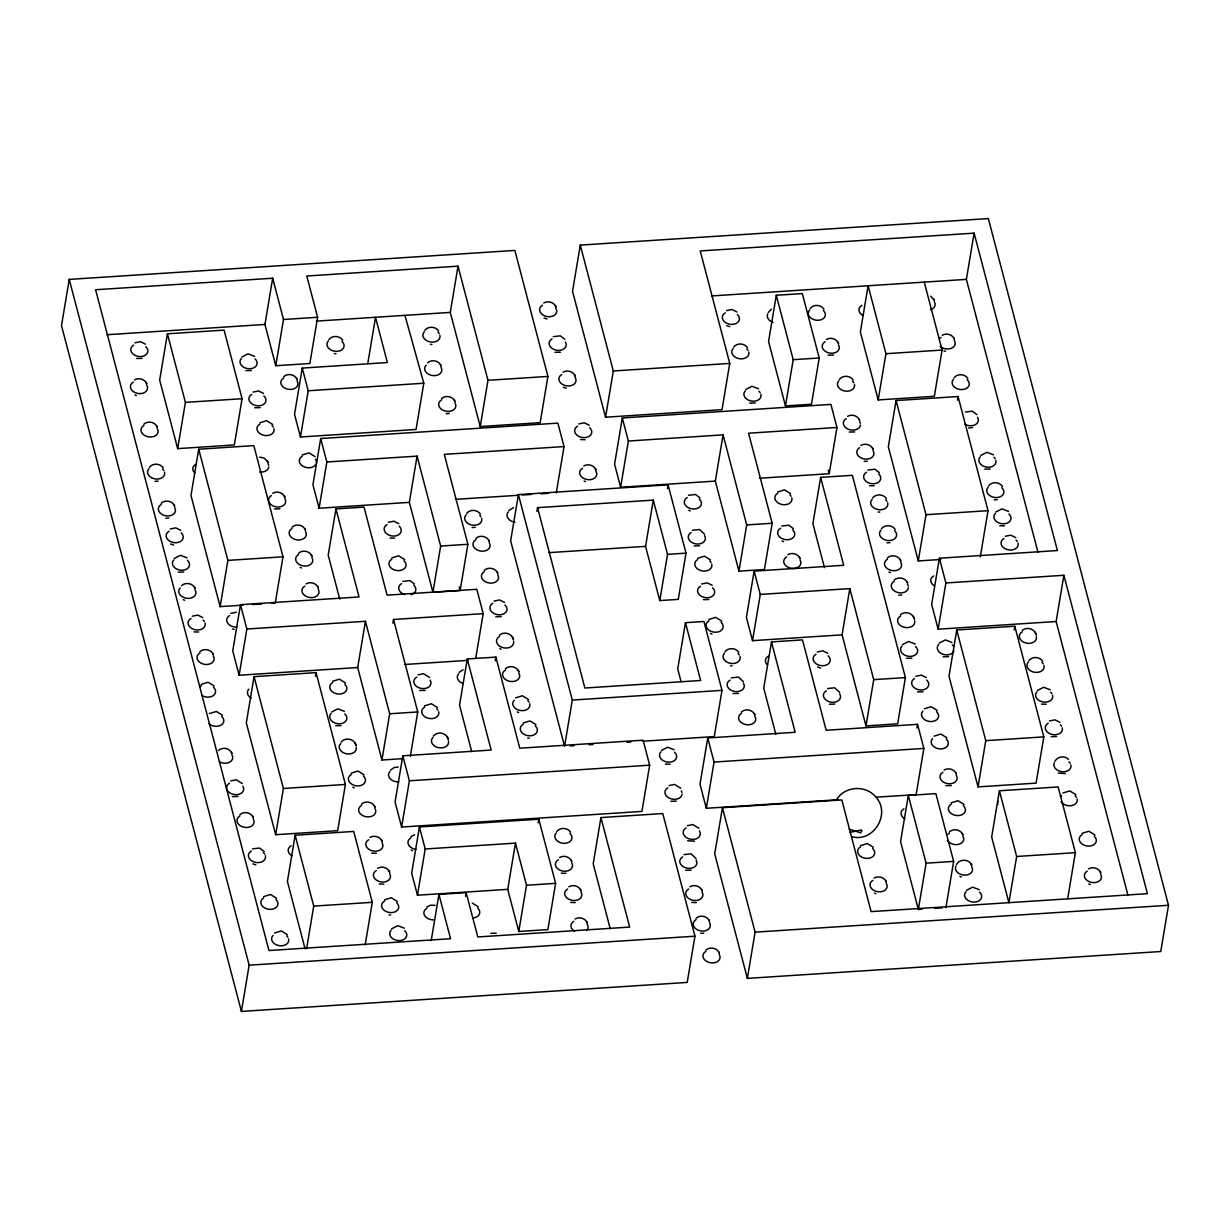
<?xml version="1.0" encoding="UTF-8"?>
<svg xmlns="http://www.w3.org/2000/svg" width="1230" height="1230" viewBox="0 0 1230 1230"><rect width="100%" height="100%" fill="white"/><g stroke="black" fill="none" stroke-linecap="round" stroke-linejoin="round"><path stroke-width="1.5" d="M600.932 817.566L629.652 927.082L477.778 936.952L466.155 892.626L438.941 894.41L450.564 938.721L268.955 950.529L95.602 289.742L272.676 278.226L264.942 324.459L275.766 365.725L309.868 363.511L317.617 317.279L306.777 276.012L458.021 266.172L450.288 312.405L480.238 426.549L540.17 422.659L547.919 376.426L514.863 250.428L69.234 279.394L61.5 325.627L241.418 1011.414L687.201 982.432L694.95 936.199L662.77 813.553L600.932 817.566L593.198 863.798L610.234 928.773M167.418 333.807L159.669 380.039L177.674 448.627L234.346 444.937L242.079 398.704L224.091 330.117L167.418 333.807L185.407 402.379L177.674 448.627M271.461 603.284L275.259 603.038L282.992 556.806L253.826 445.629L198.707 449.211L190.973 495.444L220.139 606.621L242.94 605.145M220.139 606.621L227.873 560.388L198.707 449.211M275.766 365.725L283.5 319.493L272.676 278.226M475.764 658.035L483.19 613.647L476.81 589.293L387.112 595.135L364.019 507.083L335.944 508.913L359.037 596.95L240.48 604.668L232.747 650.901L239.127 675.239L357.684 667.536L365.433 621.304L246.861 629.007L239.127 675.239M367.77 363.557L375.519 317.325L387.373 362.543L302.257 368.078L294.524 414.31L300.474 436.988L416.063 429.47L423.796 383.237L404.962 315.403M254.057 676.654L246.308 722.886L275.658 834.709L337.666 830.681L345.399 784.448L316.064 672.626L254.057 676.654L283.392 788.476L275.658 834.709M300.474 436.988L308.207 390.756L302.257 368.078M556.298 492.8L564.032 446.567L557.882 423.12L320.692 438.541L312.943 484.774L319.108 508.221L409.344 502.363L417.078 456.13L326.842 461.988L319.108 508.221M241.418 1011.414L249.152 965.181L69.234 279.394M335.944 508.913L328.21 555.145L339.757 599.164M315.449 676.316L316.064 672.626M365.187 944.84L372.306 902.313L353.702 831.434L295.139 835.247L287.405 881.48L305.04 948.714M306.624 948.653L313.727 906.11L295.139 835.247M392.877 623.18L393.508 619.474L483.19 613.647M402.533 758.649L381.946 760.002L389.679 713.769L365.433 621.304M467.277 658.973L491.17 750.069L402.81 755.804L395.076 802.037L401.626 827.037L641.922 811.416L649.655 765.183L643.106 740.183L519.767 748.209L495.875 657.112L467.277 658.973L459.543 705.205L471.736 751.684M564.032 446.567L444.291 454.362L467.892 544.275L460.143 590.508L432.929 592.276L440.663 546.043L417.078 456.13M410.328 756.327L417.754 711.939L393.508 619.474M401.626 827.037L409.375 780.804L402.81 755.804M480.238 426.549L487.972 380.316L458.021 266.172M507.729 889.352L518.768 931.479L547.888 929.588L555.622 883.355L538.786 819.195L419.415 826.96L411.681 873.192L417.462 895.209L507.729 889.352L515.462 843.119L425.196 848.977L417.462 895.209M431.207 940.643L438.941 894.41M518.399 494.583L510.65 540.816L564.57 746.318L572.304 700.085L518.399 494.583L668.075 484.851L686.002 553.146L678.268 599.379L659.787 600.578L645.566 546.351L653.299 500.118L537.556 507.652L536.926 511.342M495.244 660.818L495.875 657.112M465.54 896.332L466.155 892.626M1063.889 575.286L1147.406 893.672L871.117 911.63L841.812 799.931L722.441 807.695L714.707 853.928L747.363 978.388L1160.766 951.513L1168.5 905.28L988.351 218.586L580.283 245.108L572.534 291.341L605.56 417.216L722.01 409.651L729.744 363.419L700.239 250.951L974.114 233.147L1057.4 550.548L939.397 558.22L931.664 604.453L938.152 629.191L1056.139 621.519L1063.889 575.286L945.885 582.959L938.152 629.191M518.768 931.479L526.517 885.246L515.462 843.119M605.56 417.216L613.309 370.983L580.283 245.108M538.171 822.885L538.786 819.195M759.633 478.224L829.22 473.704L836.954 427.471L830.911 404.409L622.303 417.969L614.57 464.202L620.627 487.265L715.337 481.099L723.071 434.866L628.361 441.032L620.627 487.265M667.46 488.556L668.075 484.851M659.787 600.578L667.536 554.346L653.299 500.118M642.26 741.26L714.261 736.586L721.995 690.353L703.929 621.488L685.464 622.688L677.73 668.92L681.036 681.574M776.299 295.277L768.566 341.51L785.463 405.915L811.477 404.224L819.211 357.992L802.314 293.586L776.299 295.277L793.212 359.683L785.463 405.915M836.631 799.623C844.81 785.909 866.074 784.709 875.929 797.163L916.119 794.657L923.868 748.424L917.549 724.332L826.191 730.266L802.483 639.892L771.471 641.922L795.18 732.28L707.742 737.969L700.008 784.202L706.327 808.295L837.922 799.731M836.954 427.471L748.563 433.206L772.194 523.273L764.445 569.505L738.953 571.151L746.702 524.918L723.071 434.866M706.327 808.295L714.061 762.062L707.742 737.969M842.089 634.849L865.982 725.885L897.669 723.824L905.403 677.592L852.344 475.318L820.641 477.378L843.703 565.293L754.144 571.12L746.395 617.352L752.514 640.661L842.089 634.849L849.822 588.616L760.263 594.428L752.514 640.661M771.471 641.922L763.738 688.154L775.838 734.249M820.641 477.378L812.907 523.611L824.438 567.568M747.363 978.388L755.097 932.155L722.441 807.695M878.189 399.935L885.938 353.702L868.103 285.744L860.37 331.977L878.189 399.935L934.354 396.291L942.088 350.058L924.253 282.101M980.295 556.913L988.028 510.681L958.078 396.537L896.07 400.565L888.337 446.798L918.272 560.942L940.827 559.481M865.982 725.885L873.715 679.652L849.822 588.616M918.272 560.942L926.021 514.709L896.07 400.565M1037.966 552.239L966.38 279.379L974.114 233.147M957.463 400.227L958.078 396.537M916.919 728.022L917.549 724.332M945.916 907.617L953.65 861.384L935.876 793.627L908.309 795.41L900.575 841.643L918.349 909.416L922.023 909.17M956.74 629.991L949.007 676.223L978.035 786.893L1036.091 783.126L1043.824 736.893L1014.781 626.224L956.74 629.991L985.768 740.66L978.035 786.893M918.349 909.416L926.098 863.183L908.309 795.41M1014.166 629.914L1014.781 626.224M999.406 790.767L991.672 837L1008.908 902.712L1016.657 856.48L999.406 790.767L1058.154 786.954L1075.389 852.667L1067.655 898.899M768.227 312.543L771.425 309.207M956.371 864.705C959.4 858.54 969.471 858.863 971.761 865.397M1054.833 761.37C1057.416 756.465 1064.703 755.312 1068.532 759.402M241.926 356.977L248.091 353.81L254.656 356.346M149.476 467.292C152.874 462.849 160.269 463.28 163.283 467.938M328.902 339.588C332.3 335.129 339.68 335.559 342.709 340.218M174.322 558.466L180.487 555.299L187.068 557.836M424.827 330.347C428.24 325.904 435.62 326.334 438.633 330.993M466.616 513.51C470.014 509.051 477.394 509.481 480.423 514.14M508.897 510.481L513.556 507.56M331.67 712.016L337.835 708.849L344.4 711.386M341.125 742.197C345.215 736.724 354.763 738.907 356.162 745.595L354.932 742.828M733.71 347.075C737.108 342.632 744.488 343.062 747.517 347.721M459.205 672.333L463.064 669.689M810.186 308.53C813.583 304.071 820.964 304.502 823.992 309.161M745.826 389.449L751.991 386.282L758.556 388.818M390.494 770.103L394.353 767.459L398.243 766.997M433.36 736.155C437.45 730.682 446.997 732.865 448.397 739.553L447.166 736.785M839.383 379.409C842.781 374.966 850.161 375.396 853.189 380.055M391.601 928.835L397.767 925.667L404.332 928.204M954.05 377.81C957.463 373.367 964.843 373.797 967.872 378.456M556.775 831.557C560.188 827.114 567.568 827.544 570.582 832.203M725.024 651.746C728.421 647.303 735.801 647.733 738.83 652.392M872.623 497.996C876.021 493.538 883.417 493.983 886.43 498.642M661.448 750.408L667.613 747.24L674.178 749.777M881.418 528.792C884.816 524.349 892.196 524.779 895.225 529.438M980.802 455.454L986.967 452.286L993.548 454.823M988.659 485.804C992.057 481.361 999.437 481.791 1002.465 486.45M995.808 512.034L1001.973 508.866L1008.539 511.403M902.466 644.658L908.632 641.491L915.197 644.028M939.213 643.09L945.363 639.923L951.943 642.46M1028.88 660.618C1032.277 656.174 1039.673 656.605 1042.686 661.263M1037.52 690.414L1043.686 687.247L1050.251 689.784M966.488 890.32L972.653 887.153L979.218 889.69M143.833 424.227C147.892 420.414 155.395 421.967 157.302 427.271M283.7 376.657C287.759 372.844 295.262 374.412 297.168 379.716M259.838 422.797L266.633 420.691L272.691 424.458M161.222 503.193C165.281 499.38 172.784 500.948 174.691 506.237M302.18 454.992L308.976 452.886L315.049 456.638M427.563 362.85C431.622 359.052 439.125 360.605 441.047 365.91M181.64 585.588C185.715 581.79 193.218 583.343 195.124 588.647M441.555 398.628C445.629 394.815 453.132 396.368 455.038 401.672M292.033 527.163C296.092 523.365 303.61 524.918 305.517 530.222M298.521 553.269C302.58 549.456 310.083 551.025 311.99 556.329M199.921 651.716C203.98 647.903 211.483 649.471 213.39 654.775M201.305 684.357L208.101 682.25L214.158 686.002M391.817 557.882L398.612 555.776L404.67 559.542M209.561 713.554L216.357 711.447L222.43 715.199M475.841 538.417C479.9 534.604 487.403 536.157 489.309 541.461M218.479 750.438C222.538 746.641 230.041 748.194 231.947 753.498M332.607 681.282L339.403 679.175L345.476 682.942M484.312 570.351C488.372 566.538 495.875 568.106 497.781 573.411M239.85 814.721C243.909 810.908 251.412 812.461 253.319 817.766M499.426 635.249C503.962 630.975 512.172 633.558 513.51 639.662L512.895 638.293M424.565 705.836L431.361 703.745L437.434 707.496M351.257 773.147L358.038 771.041L364.111 774.792M505.438 668.782C509.497 664.969 517.015 666.522 518.922 671.826M361.512 804.143C365.571 800.33 373.09 801.899 374.996 807.203M777.729 491.954L784.525 489.863L790.598 493.614M697.656 558.282L704.436 556.191L710.51 559.942M515.631 697.856L522.427 695.765L528.5 699.516M263.712 896.593L270.508 894.487L276.565 898.254M523.134 723.025L529.93 720.918L536.003 724.67M274.49 933.001L281.286 930.91L287.359 934.662M410.866 836.646L414.572 834.74M708.926 619.459L715.706 617.352L721.779 621.104M384.483 899.837L391.278 897.731L397.336 901.482M887.368 557.943C891.427 554.13 898.945 555.699 900.852 561.003M426.749 907.11L430.454 905.203L435.097 905.357M894.164 580.099C898.223 576.286 905.726 577.854 907.632 583.143M741.459 712.001C745.518 708.188 753.021 709.756 754.928 715.061M900.483 614.831C905.034 610.557 913.244 613.14 914.567 619.244L913.967 617.875M1022.207 630.575C1026.743 626.301 1034.953 628.884 1036.29 634.988L1035.691 633.619M924.376 708.772L931.172 706.681L937.229 710.433M934.047 736.14L940.842 734.049L946.9 737.8M696.072 918.303C700.131 914.49 707.634 916.058 709.541 921.362M705.82 950.144C709.879 946.331 717.382 947.884 719.289 953.189M860.477 845.625L867.273 843.519L873.331 847.27M951.221 802.806L958.016 800.699L964.074 804.466M949.468 831.864C953.542 828.067 961.045 829.62 962.952 834.924M1062.997 792.996L1069.793 790.89L1075.866 794.642M1082.108 833.34L1088.904 831.234L1094.961 834.986M134.931 342.832L140.435 341.694L145.432 344.169M134.577 379.886C138.821 377.318 145.048 379.178 146.785 383.898M253.026 392.078L258.531 390.956L263.528 393.431M543.768 302.98C548.011 300.412 554.238 302.273 555.96 306.993M553.269 336.651L560.342 335.867L564.847 339.28M170.294 528.992L175.798 527.855L180.795 530.345M563.048 372.213C567.291 369.646 573.503 371.522 575.24 376.242M272.722 493.276C276.965 490.693 283.192 492.569 284.914 497.289M726.484 310.652L732.004 309.514L736.985 312.005M578.807 423.904L584.312 422.766L589.308 425.257M826.376 339.495C830.619 336.928 836.831 338.788 838.568 343.508M388.296 522.335L393.815 521.197L398.797 523.688M192.264 616.215L197.769 615.077L202.766 617.568M583.789 465.97C588.032 463.402 594.259 465.263 595.981 469.983M230.856 613.355L236.375 612.217M306.086 583.881C310.329 581.298 316.556 583.174 318.293 587.894M942.211 335.267C946.454 332.7 952.681 334.56 954.403 339.28M402.887 581.39L409.959 580.606L414.464 584.004M847.485 416.386C851.729 413.818 857.94 415.679 859.678 420.399M688.477 495.275L695.534 494.491L700.055 497.889M860.939 445.398C865.182 442.831 871.409 444.691 873.131 449.411M494.06 601.086L499.565 599.948L504.561 602.439M965.35 412.004L972.407 411.22L976.912 414.633M692.413 530.284L699.47 529.5L704.513 534.112M867.78 470.014L874.853 469.23L879.358 472.643M781.803 526.01L788.861 525.225L793.381 528.623M417.985 674.855L423.489 673.717L429.547 677.469M701.715 583.973L707.219 582.836L712.201 585.326M230.748 780.927L236.252 779.805L242.325 783.556M787.907 554.684C792.151 552.116 798.362 553.977 800.1 558.697M1005.202 536.28L1010.722 535.142L1015.703 537.633M252.565 848.838L259.638 848.054L264.143 851.467M731.312 677.868L738.384 677.084L743.427 681.697M817.274 651.977L822.778 650.855L827.775 653.33M369.953 837.476C374.197 834.909 380.424 836.769 382.146 841.489L381.531 840.09M377.533 868.303C381.777 865.736 388.004 867.596 389.726 872.316M827.559 688.554L834.617 687.77L839.675 692.382M915.812 676.254L921.316 675.116L926.313 677.607M669.105 785.57L674.609 784.433L680.682 788.199M559.573 857.51C563.801 854.942 570.028 856.803 571.765 861.523M687.324 825.684L692.828 824.546L698.901 828.297M568.86 886.784C573.103 884.216 579.33 886.077 581.052 890.797M683.942 854.635L691.014 853.851L696.057 858.463M1049.436 720.98L1054.956 719.842L1059.937 722.333M575.087 918.995C579.33 916.427 585.557 918.287 587.279 923.007M944.148 770.011C948.392 767.443 954.618 769.319 956.34 774.039M689.938 886.769C694.181 884.201 700.393 886.077 702.13 890.797M874.192 878.082C878.435 875.499 884.662 877.374 886.384 882.095M1088.504 868.872C1092.747 866.304 1098.974 868.165 1100.696 872.885M142.111 358.361L136.668 358.483M251.335 370.522L245.892 370.645M260.207 407.622L254.764 407.745M560.45 352.195L555.007 352.318M279.902 508.805L274.459 508.928M183.747 572.027L178.304 572.15M833.556 355.039L828.113 355.163M755.251 402.994L749.793 403.117M854.666 431.93L849.223 432.053M972.515 427.548L968.625 428.025M699.593 545.812L694.151 545.936M501.24 616.614L495.798 616.753M990.227 469.014L984.784 469.137M425.165 690.399L419.707 690.522M708.895 599.517L703.437 599.64M341.079 725.577L335.636 725.7M237.928 796.471L232.485 796.594M738.492 693.413L733.049 693.536M911.876 658.204L906.433 658.342M948.622 656.651L943.179 656.774M834.74 704.098L829.297 704.221M922.992 691.798L917.534 691.921M676.285 801.114L670.842 801.237M694.504 841.228L687.632 840.72M1056.616 736.524L1051.173 736.647M490.785 933.339L496.228 933.216M691.122 870.164L685.679 870.302M951.328 785.555L945.885 785.678M1065.211 773.593L1058.354 773.086M449.211 413.465L446.136 413.664M158.086 481.13L154.995 481.33M585.188 439.725L580.545 439.571M168.879 518.045L165.789 518.245M394.676 538.156L390.033 538.002M867.319 461.204L864.229 461.404M475.211 527.332L472.135 527.532M874.161 485.835L869.518 485.681M198.63 632.02L194.002 631.882M997.269 499.641L994.178 499.841M890.028 542.63L886.938 542.83M1004.418 525.871L999.775 525.717M901.821 594.936L898.73 595.151M670.058 764.245L665.415 764.091M1046.13 704.252L1041.487 704.098M376.334 853.282L371.691 853.143M383.914 884.109L379.271 883.955M565.938 873.315L561.295 873.177M575.24 902.589L570.597 902.436M696.303 902.589L691.66 902.436M703.729 933.155L700.639 933.355M849.776 832.387L861.354 829.958L861.892 830.711L860.739 832.879L849.008 829.097M283.5 319.493L317.617 317.279M106.902 334.729L264.942 324.459M316.279 321.122L450.288 312.405M711.647 295.938L966.38 279.379M308.207 390.756L423.796 383.237M613.309 370.983L729.744 363.419M793.212 359.683L819.211 357.992M885.938 353.702L942.088 350.058M487.972 380.316L547.919 376.426M185.407 402.379L242.079 398.704M455.561 499.349L518.276 495.275M522.089 495.029L531.591 494.414M541.092 493.799L548.688 493.291M746.702 524.918L772.194 523.273M440.663 546.043L467.892 544.275M926.021 514.709L988.028 510.681M227.873 560.388L282.992 556.806M548.795 552.654L645.566 546.351M667.536 554.346L686.002 553.146M252.458 604.53L261.959 603.915M404.855 664.477L467.83 660.372M873.715 679.652L905.403 677.592M572.304 700.085L721.995 690.353M389.679 713.769L417.754 711.939M570.259 745.949L574.041 745.703M589.201 744.719L592.983 744.473M627.1 742.244L630.882 741.998M985.768 740.66L1043.824 736.893M283.392 788.476L345.399 784.448M409.375 780.804L649.655 765.183M714.061 762.062L923.868 748.424M526.517 885.246L555.622 883.355M1016.657 856.48L1075.389 852.667M926.098 863.183L953.65 861.384M313.727 906.11L372.306 902.313M934.892 908.34L942.242 907.863M249.152 965.181L694.95 936.199M755.097 932.155L1168.5 905.28M430.362 344.385L431.93 344.431M334.422 353.61L336.005 353.671M259.761 457.13L264.312 458.16L268.032 462.342M878.143 512.034L879.727 512.08M730.543 665.784L732.127 665.83M527.716 738.062L529.3 738.123M389.049 914.889L390.633 914.936M852.252 836.831C873.838 842.427 891.027 813.507 875.929 797.163M943.948 350.934L945.501 351.273M729.774 326.657L726.807 325.689M547.058 318.985L544.091 318.001M566.338 388.234L563.355 387.25M820.564 667.998L817.581 667.014M173.584 545.013L170.601 544.029M232.593 629.007L234.146 629.36M472.32 903.066L478.393 906.817M255.855 864.859L252.888 863.875M888.967 572.012L890.382 572.642M782.111 541.031L783.541 541.661M688.785 510.312L690.215 510.927M584.112 481.007L585.526 481.637M710.525 633.527L711.939 634.142M134.9 394.922L136.315 395.537M1088.811 883.909L1090.241 884.524M300.12 567.337L301.535 567.968M959.892 876.406L961.307 877.036M517.23 711.924L518.66 712.554M874.515 893.103L875.929 893.733M183.239 599.656L184.669 600.286M352.841 787.215L354.271 787.83M930.68 296.215L934.385 300.397M499.826 648.456L501.025 649.317M411.281 849.853L412.465 850.714M953.788 337.881L954.326 339.096M933.77 298.998L934.293 300.197M1035.06 632.22L1035.599 633.435M1100.081 871.486L1100.619 872.7M837.953 342.109L838.476 343.324M872.516 448.012L873.039 449.227M859.063 419.015L859.586 420.214M900.222 559.604L900.76 560.803M907.017 581.744L907.556 582.959M913.352 616.476L913.875 617.691M955.725 772.64L956.264 773.839M962.337 833.525L962.859 834.724M971.147 863.998L971.685 865.197M799.485 557.298L800.007 558.512M885.769 880.695L886.307 881.895M754.313 713.661L754.851 714.861M555.345 305.594L555.883 306.793M574.61 374.843L575.148 376.042M595.366 468.599L595.904 469.799M701.515 889.398L702.038 890.597M708.926 919.963L709.464 921.162M718.674 951.789L719.212 953.004M440.417 364.511L440.955 365.71M454.424 400.273L454.946 401.487M488.694 540.062L489.233 541.277M497.166 572.012L497.704 573.211M512.28 636.894L512.818 638.109M518.291 670.427L518.829 671.641M571.135 860.124L571.673 861.338M580.437 889.398L580.975 890.612M586.664 921.608L587.187 922.823M296.553 378.317L297.091 379.517M304.886 528.823L305.424 530.022M311.375 554.93L311.913 556.129M284.299 495.89L284.837 497.089M267.402 460.943L267.94 462.142M317.663 586.495L318.201 587.694M374.366 805.804L374.904 807.003M389.111 870.917L389.649 872.116M146.155 382.499L146.693 383.714M156.687 425.872L157.225 427.087M174.076 504.854L174.614 506.053M194.509 587.248L195.032 588.447M212.775 653.376L213.313 654.575M231.332 752.099L231.87 753.298M252.704 816.366L253.242 817.581M1056.139 621.519L1128.018 895.486M939.397 558.22L945.885 582.959M828.282 470.152L829.22 473.704M754.144 571.12L760.263 594.428M715.337 481.099L738.953 571.151M685.464 622.688L700.623 680.498L584.865 688.016L537.556 507.652M622.303 417.969L628.361 441.032M459.19 586.848L460.143 590.508M409.344 502.363L432.929 592.276M320.692 438.541L326.842 461.988M419.415 826.96L425.196 848.977M357.684 667.536L381.946 760.002M240.48 604.668L246.861 629.007M1094.254 836.185A8.656 6.258 9.5 0 1 1093.439 844.995A8.656 6.258 9.5 0 1 1081.308 843.442A8.656 6.258 9.5 0 1 1082.139 834.617M1100.619 874.146A8.656 6.258 9.5 0 1 1097.345 882.048A8.656 6.258 9.5 0 1 1085.967 879.465A8.656 6.258 9.5 0 1 1087.258 871.117M962.875 836.185A8.656 6.258 9.5 0 1 958.939 844.287A8.656 6.258 9.5 0 1 947.438 840.505M948.023 834.278A8.656 6.258 9.5 0 1 949.514 833.156M971.685 866.658A8.656 6.258 9.5 0 1 964.52 875.145A8.656 6.258 9.5 0 1 955.848 866.135M979.603 892.15A8.656 6.258 9.5 0 1 979.311 900.621A8.656 6.258 9.5 0 1 967.718 900.252A8.656 6.258 9.5 0 1 965.996 891.704M886.307 883.355A8.656 6.258 9.5 0 1 883.032 891.258A8.656 6.258 9.5 0 1 871.655 888.675A8.656 6.258 9.5 0 1 872.946 880.326M872.639 848.469A8.656 6.258 9.5 0 1 871.809 857.279A8.656 6.258 9.5 0 1 859.693 855.726A8.656 6.258 9.5 0 1 860.508 846.917M904.819 818.842A8.656 6.258 9.5 0 1 903.958 808.802M454.962 402.933A8.656 6.258 9.5 0 1 451.687 410.835A8.656 6.258 9.5 0 1 440.294 408.252A8.656 6.258 9.5 0 1 441.601 399.904M440.955 367.17A8.656 6.258 9.5 0 1 432.668 375.565A8.656 6.258 9.5 0 1 426.118 365.264M439.894 335.252A8.656 6.258 9.5 0 1 429.762 341.848A8.656 6.258 9.5 0 1 424.335 331.731M437.941 332.177A8.656 6.258 9.5 0 1 439.187 333.638M342.002 341.417A8.656 6.258 9.5 0 1 341.725 349.889A8.656 6.258 9.5 0 1 330.132 349.52A8.656 6.258 9.5 0 1 328.395 340.971M157.225 428.532A8.656 6.258 9.5 0 1 153.95 436.435A8.656 6.258 9.5 0 1 142.572 433.852A8.656 6.258 9.5 0 1 143.864 425.503M146.693 385.159A8.656 6.258 9.5 0 1 143.418 393.062A8.656 6.258 9.5 0 1 132.041 390.479A8.656 6.258 9.5 0 1 133.332 382.13M145.801 346.629A8.656 6.258 9.5 0 1 144.971 355.455A8.656 6.258 9.5 0 1 132.855 353.886A8.656 6.258 9.5 0 1 133.67 345.077M255.041 358.806A8.656 6.258 9.5 0 1 254.748 367.278A8.656 6.258 9.5 0 1 243.156 366.909A8.656 6.258 9.5 0 1 241.434 358.361M297.091 380.977A8.656 6.258 9.5 0 1 293.816 388.865A8.656 6.258 9.5 0 1 282.439 386.297A8.656 6.258 9.5 0 1 283.73 377.948M263.897 395.891A8.656 6.258 9.5 0 1 263.066 404.716A8.656 6.258 9.5 0 1 250.951 403.148A8.656 6.258 9.5 0 1 251.781 394.338M273.952 428.732A8.656 6.258 9.5 0 1 262.743 435.005A8.656 6.258 9.5 0 1 259.868 424.089M271.999 425.642A8.656 6.258 9.5 0 1 273.245 427.118M316.002 464.141A8.656 6.258 9.5 0 1 303.072 466.308A8.656 6.258 9.5 0 1 302.211 456.269M315.587 459.297A8.656 6.258 9.5 0 1 316.433 462.557M284.837 498.55A8.656 6.258 9.5 0 1 281.562 506.452A8.656 6.258 9.5 0 1 270.185 503.87A8.656 6.258 9.5 0 1 271.476 495.521M268.801 466.862A8.656 6.258 9.5 0 1 259.653 471.997M267.94 463.602A8.656 6.258 9.5 0 1 268.663 465.217M194.863 473.15A8.656 6.258 9.5 0 1 195.693 464.325M164.543 472.212A8.656 6.258 9.5 0 1 154.411 478.793A8.656 6.258 9.5 0 1 148.984 468.691M162.591 469.122A8.656 6.258 9.5 0 1 163.836 470.598M174.614 507.498A8.656 6.258 9.5 0 1 171.339 515.401A8.656 6.258 9.5 0 1 159.962 512.833A8.656 6.258 9.5 0 1 161.253 504.485M181.164 532.805A8.656 6.258 9.5 0 1 180.333 541.615A8.656 6.258 9.5 0 1 168.218 540.062A8.656 6.258 9.5 0 1 169.048 531.237M187.437 560.296A8.656 6.258 9.5 0 1 187.16 568.783A8.656 6.258 9.5 0 1 175.567 568.398A8.656 6.258 9.5 0 1 173.83 559.865M195.047 589.908A8.656 6.258 9.5 0 1 186.745 598.303A8.656 6.258 9.5 0 1 180.195 588.002M213.313 656.036A8.656 6.258 9.5 0 1 210.038 663.923A8.656 6.258 9.5 0 1 198.66 661.356A8.656 6.258 9.5 0 1 199.952 653.007M205.087 623.103A8.656 6.258 9.5 0 1 193.879 629.391A8.656 6.258 9.5 0 1 191.019 618.459M203.135 620.028A8.656 6.258 9.5 0 1 204.38 621.488M236.913 627.1A8.656 6.258 9.5 0 1 227.55 622.949A8.656 6.258 9.5 0 1 229.61 615.6M318.201 589.155A8.656 6.258 9.5 0 1 314.926 597.057A8.656 6.258 9.5 0 1 303.549 594.474A8.656 6.258 9.5 0 1 304.84 586.126M311.913 557.59A8.656 6.258 9.5 0 1 308.638 565.477A8.656 6.258 9.5 0 1 297.26 562.91A8.656 6.258 9.5 0 1 298.552 554.561M305.44 531.483A8.656 6.258 9.5 0 1 302.15 539.386A8.656 6.258 9.5 0 1 290.772 536.803A8.656 6.258 9.5 0 1 292.064 528.454M399.166 526.148A8.656 6.258 9.5 0 1 398.351 534.973A8.656 6.258 9.5 0 1 386.22 533.405A8.656 6.258 9.5 0 1 387.05 524.595M403.978 560.726A8.656 6.258 9.5 0 1 403.148 569.536A8.656 6.258 9.5 0 1 391.017 567.983A8.656 6.258 9.5 0 1 391.847 559.173M413.772 585.203A8.656 6.258 9.5 0 1 411.066 594.782M404.516 594.567A8.656 6.258 9.5 0 1 401.641 583.635M513.54 641.168A8.656 6.258 9.5 0 1 502.317 647.457A8.656 6.258 9.5 0 1 499.457 636.525M504.93 604.899A8.656 6.258 9.5 0 1 504.1 613.709A8.656 6.258 9.5 0 1 491.985 612.156A8.656 6.258 9.5 0 1 492.815 603.33M497.704 574.656A8.656 6.258 9.5 0 1 494.429 582.559A8.656 6.258 9.5 0 1 483.052 579.991A8.656 6.258 9.5 0 1 484.343 571.643M489.233 542.722A8.656 6.258 9.5 0 1 485.958 550.625A8.656 6.258 9.5 0 1 474.58 548.042A8.656 6.258 9.5 0 1 475.872 539.693M481.668 518.414A8.656 6.258 9.5 0 1 471.551 524.995A8.656 6.258 9.5 0 1 466.109 514.893M479.715 515.339A8.656 6.258 9.5 0 1 480.961 516.8M514.94 522.166A8.656 6.258 9.5 0 1 508.39 511.865M595.904 471.244A8.656 6.258 9.5 0 1 592.629 479.147A8.656 6.258 9.5 0 1 581.252 476.579A8.656 6.258 9.5 0 1 582.543 468.23M699.347 499.088A8.656 6.258 9.5 0 1 698.517 507.898A8.656 6.258 9.5 0 1 686.402 506.345A8.656 6.258 9.5 0 1 687.216 497.52M704.529 535.557A8.656 6.258 9.5 0 1 701.254 543.46A8.656 6.258 9.5 0 1 689.861 540.877A8.656 6.258 9.5 0 1 691.168 532.529M711.77 564.216A8.656 6.258 9.5 0 1 700.547 570.489A8.656 6.258 9.5 0 1 697.687 559.573M709.802 561.126A8.656 6.258 9.5 0 1 711.048 562.602M791.843 497.889A8.656 6.258 9.5 0 1 780.635 504.177A8.656 6.258 9.5 0 1 777.775 493.245M789.891 494.814A8.656 6.258 9.5 0 1 791.136 496.274M792.673 529.807A8.656 6.258 9.5 0 1 791.843 538.632A8.656 6.258 9.5 0 1 779.728 537.064A8.656 6.258 9.5 0 1 780.543 528.254M800.023 559.957A8.656 6.258 9.5 0 1 796.748 567.86A8.656 6.258 9.5 0 1 785.355 565.293A8.656 6.258 9.5 0 1 786.647 556.929M712.585 587.786A8.656 6.258 9.5 0 1 711.755 596.612A8.656 6.258 9.5 0 1 699.639 595.043A8.656 6.258 9.5 0 1 700.454 586.233M721.072 622.303A8.656 6.258 9.5 0 1 720.257 631.113A8.656 6.258 9.5 0 1 708.126 629.56A8.656 6.258 9.5 0 1 708.957 620.735M873.054 450.672A8.656 6.258 9.5 0 1 869.779 458.575A8.656 6.258 9.5 0 1 858.402 455.992A8.656 6.258 9.5 0 1 859.693 447.643M878.651 473.827A8.656 6.258 9.5 0 1 877.836 482.637A8.656 6.258 9.5 0 1 865.705 481.084A8.656 6.258 9.5 0 1 866.535 472.274M887.691 502.901A8.656 6.258 9.5 0 1 877.559 509.497A8.656 6.258 9.5 0 1 872.132 499.38M885.738 499.826A8.656 6.258 9.5 0 1 886.968 501.287M894.533 530.622A8.656 6.258 9.5 0 1 894.241 539.109A8.656 6.258 9.5 0 1 882.648 538.725A8.656 6.258 9.5 0 1 880.926 530.176M900.76 562.264A8.656 6.258 9.5 0 1 897.485 570.151A8.656 6.258 9.5 0 1 886.107 567.584A8.656 6.258 9.5 0 1 887.399 559.235M995.87 460.358A8.656 6.258 9.5 0 1 985.737 466.954A8.656 6.258 9.5 0 1 980.31 456.837M993.917 457.283A8.656 6.258 9.5 0 1 995.162 458.744M1001.758 487.649A8.656 6.258 9.5 0 1 1001.481 496.121A8.656 6.258 9.5 0 1 989.889 495.736A8.656 6.258 9.5 0 1 988.151 487.203M1008.923 513.863A8.656 6.258 9.5 0 1 1008.631 522.35A8.656 6.258 9.5 0 1 997.053 521.966A8.656 6.258 9.5 0 1 995.316 513.417M1018.04 543.183A8.656 6.258 9.5 0 1 1006.817 549.456A8.656 6.258 9.5 0 1 1003.957 538.54M1016.088 540.093A8.656 6.258 9.5 0 1 1017.318 541.569M934.508 585.972A8.656 6.258 9.5 0 1 933.662 575.932M908.417 587.679A8.656 6.258 9.5 0 1 896.024 591.907A8.656 6.258 9.5 0 1 894.195 581.375M907.556 584.404A8.656 6.258 9.5 0 1 908.278 586.018M914.597 620.75A8.656 6.258 9.5 0 1 903.389 627.039A8.656 6.258 9.5 0 1 900.514 616.107M936.522 711.616A8.656 6.258 9.5 0 1 936.245 720.104A8.656 6.258 9.5 0 1 924.653 719.719A8.656 6.258 9.5 0 1 922.915 711.171M926.682 680.067A8.656 6.258 9.5 0 1 925.852 688.877A8.656 6.258 9.5 0 1 913.736 687.324A8.656 6.258 9.5 0 1 914.551 678.514M915.581 646.488A8.656 6.258 9.5 0 1 915.289 654.96A8.656 6.258 9.5 0 1 903.712 654.591A8.656 6.258 9.5 0 1 901.974 646.042M953.973 651.224A8.656 6.258 9.5 0 1 942.026 653.883A8.656 6.258 9.5 0 1 938.705 644.474M952.312 644.92A8.656 6.258 9.5 0 1 953.558 646.38M1036.321 636.494A8.656 6.258 9.5 0 1 1025.113 642.783A8.656 6.258 9.5 0 1 1022.238 631.851M1043.947 665.522A8.656 6.258 9.5 0 1 1033.815 672.118A8.656 6.258 9.5 0 1 1028.388 662.001M1041.995 662.447A8.656 6.258 9.5 0 1 1043.24 663.908M1052.588 695.319A8.656 6.258 9.5 0 1 1042.456 701.899A8.656 6.258 9.5 0 1 1037.013 691.798M1050.62 692.244A8.656 6.258 9.5 0 1 1051.865 693.705M1062.274 727.868A8.656 6.258 9.5 0 1 1051.05 734.156A8.656 6.258 9.5 0 1 1048.191 723.225M1060.306 724.793A8.656 6.258 9.5 0 1 1061.552 726.254M1070.869 764.937A8.656 6.258 9.5 0 1 1061.859 771.717A8.656 6.258 9.5 0 1 1054.31 762.815M1068.916 761.862A8.656 6.258 9.5 0 1 1070.146 763.323M1077.111 798.916A8.656 6.258 9.5 0 1 1071.422 805.65A8.656 6.258 9.5 0 1 1060.967 801.622M1060.552 796.779A8.656 6.258 9.5 0 1 1061.552 795.395M1075.158 795.841A8.656 6.258 9.5 0 1 1076.404 797.301M997.807 804.543A8.656 6.258 9.5 0 1 998.114 801.314M963.367 805.65A8.656 6.258 9.5 0 1 962.552 814.46A8.656 6.258 9.5 0 1 950.421 812.907A8.656 6.258 9.5 0 1 951.251 804.097M956.264 775.3A8.656 6.258 9.5 0 1 952.989 783.202A8.656 6.258 9.5 0 1 941.611 780.62A8.656 6.258 9.5 0 1 942.903 772.271M946.208 738.984A8.656 6.258 9.5 0 1 945.916 747.471A8.656 6.258 9.5 0 1 934.339 747.087A8.656 6.258 9.5 0 1 932.601 738.538M839.675 693.843A8.656 6.258 9.5 0 1 836.4 701.746A8.656 6.258 9.5 0 1 825.023 699.163A8.656 6.258 9.5 0 1 826.314 690.814M828.144 655.79A8.656 6.258 9.5 0 1 827.313 664.615A8.656 6.258 9.5 0 1 815.198 663.047A8.656 6.258 9.5 0 1 816.013 654.237M767.489 665.046A8.656 6.258 9.5 0 1 768.32 656.236M740.076 656.666A8.656 6.258 9.5 0 1 729.959 663.247A8.656 6.258 9.5 0 1 724.516 653.13M738.123 653.576A8.656 6.258 9.5 0 1 739.368 655.052M743.427 683.142A8.656 6.258 9.5 0 1 740.153 691.045A8.656 6.258 9.5 0 1 728.775 688.477A8.656 6.258 9.5 0 1 730.067 680.113M754.851 716.321A8.656 6.258 9.5 0 1 751.576 724.224A8.656 6.258 9.5 0 1 740.199 721.641A8.656 6.258 9.5 0 1 741.49 713.292M682.081 794.119A8.656 6.258 9.5 0 1 669.689 798.347A8.656 6.258 9.5 0 1 667.859 787.83M681.22 790.844A8.656 6.258 9.5 0 1 681.927 792.458M674.563 752.237A8.656 6.258 9.5 0 1 674.271 760.709A8.656 6.258 9.5 0 1 662.693 760.34A8.656 6.258 9.5 0 1 660.956 751.791M977.45 417.277A8.656 6.258 9.5 0 1 975.39 424.627A8.656 6.258 9.5 0 1 964.95 424.288M967.164 379.639A8.656 6.258 9.5 0 1 966.888 388.127A8.656 6.258 9.5 0 1 955.295 387.742A8.656 6.258 9.5 0 1 953.558 379.209M954.326 340.541A8.656 6.258 9.5 0 1 951.374 348.321A8.656 6.258 9.5 0 1 940.135 346.337M939.474 338.634A8.656 6.258 9.5 0 1 940.965 337.512M934.308 301.658A8.656 6.258 9.5 0 1 930.372 309.76M862.722 315.403A8.656 6.258 9.5 0 1 861.861 305.363M860.462 424.934A8.656 6.258 9.5 0 1 848.07 429.162A8.656 6.258 9.5 0 1 846.24 418.646M859.601 421.659A8.656 6.258 9.5 0 1 860.308 423.274M854.45 384.329A8.656 6.258 9.5 0 1 844.318 390.909A8.656 6.258 9.5 0 1 838.875 380.808M852.482 381.239A8.656 6.258 9.5 0 1 853.728 382.714M838.491 344.769A8.656 6.258 9.5 0 1 835.216 352.672A8.656 6.258 9.5 0 1 823.823 350.104A8.656 6.258 9.5 0 1 825.13 341.74M823.285 310.36A8.656 6.258 9.5 0 1 823.008 318.831A8.656 6.258 9.5 0 1 811.416 318.462A8.656 6.258 9.5 0 1 809.678 309.914M773.04 322.383A8.656 6.258 9.5 0 1 767.689 313.973M737.37 314.465A8.656 6.258 9.5 0 1 736.539 323.275A8.656 6.258 9.5 0 1 724.409 321.722A8.656 6.258 9.5 0 1 725.239 312.897M748.778 351.995A8.656 6.258 9.5 0 1 738.646 358.576A8.656 6.258 9.5 0 1 733.203 348.474M746.81 348.92A8.656 6.258 9.5 0 1 748.055 350.381M760.893 394.353A8.656 6.258 9.5 0 1 750.761 400.934A8.656 6.258 9.5 0 1 745.334 390.832M758.941 391.278A8.656 6.258 9.5 0 1 760.186 392.739M589.677 427.717A8.656 6.258 9.5 0 1 588.847 436.542A8.656 6.258 9.5 0 1 576.732 434.974A8.656 6.258 9.5 0 1 577.562 426.164M575.163 377.502A8.656 6.258 9.5 0 1 571.873 385.405A8.656 6.258 9.5 0 1 560.496 382.822A8.656 6.258 9.5 0 1 561.787 374.474M565.385 341.94A8.656 6.258 9.5 0 1 562.11 349.843A8.656 6.258 9.5 0 1 550.732 347.26A8.656 6.258 9.5 0 1 552.024 338.911M555.883 308.253A8.656 6.258 9.5 0 1 552.608 316.156A8.656 6.258 9.5 0 1 541.231 313.573A8.656 6.258 9.5 0 1 542.522 305.225M719.212 954.449A8.656 6.258 9.5 0 1 715.937 962.352A8.656 6.258 9.5 0 1 704.559 959.769A8.656 6.258 9.5 0 1 705.851 951.42M709.464 922.623A8.656 6.258 9.5 0 1 706.189 930.51A8.656 6.258 9.5 0 1 694.812 927.943A8.656 6.258 9.5 0 1 696.103 919.594M702.053 892.058A8.656 6.258 9.5 0 1 698.763 899.96A8.656 6.258 9.5 0 1 687.385 897.377A8.656 6.258 9.5 0 1 688.677 889.029M696.057 859.908A8.656 6.258 9.5 0 1 692.782 867.811A8.656 6.258 9.5 0 1 681.405 865.228A8.656 6.258 9.5 0 1 682.696 856.88M699.44 830.957A8.656 6.258 9.5 0 1 696.165 838.86A8.656 6.258 9.5 0 1 684.787 836.277A8.656 6.258 9.5 0 1 686.079 827.928M587.202 924.268A8.656 6.258 9.5 0 1 586.618 930.51M574.687 931.279A8.656 6.258 9.5 0 1 573.841 921.255M580.975 892.058A8.656 6.258 9.5 0 1 577.7 899.96A8.656 6.258 9.5 0 1 566.323 897.377A8.656 6.258 9.5 0 1 567.614 889.029M571.689 862.784A8.656 6.258 9.5 0 1 568.398 870.686A8.656 6.258 9.5 0 1 557.021 868.103A8.656 6.258 9.5 0 1 558.312 859.755M569.89 833.402A8.656 6.258 9.5 0 1 569.598 841.873A8.656 6.258 9.5 0 1 558.02 841.489A8.656 6.258 9.5 0 1 556.283 832.956M415.971 849.346A8.656 6.258 9.5 0 1 408.406 844.487A8.656 6.258 9.5 0 1 410.912 837.938M535.296 725.869A8.656 6.258 9.5 0 1 534.466 734.679A8.656 6.258 9.5 0 1 522.35 733.126A8.656 6.258 9.5 0 1 523.18 724.301M529.746 703.791A8.656 6.258 9.5 0 1 519.614 710.371A8.656 6.258 9.5 0 1 514.186 700.27M527.793 700.716A8.656 6.258 9.5 0 1 529.038 702.176M518.845 673.087A8.656 6.258 9.5 0 1 515.555 680.99A8.656 6.258 9.5 0 1 504.177 678.407A8.656 6.258 9.5 0 1 505.469 670.058M463.064 683.526A8.656 6.258 9.5 0 1 458.713 673.717M430.1 680.129A8.656 6.258 9.5 0 1 426.81 688.031A8.656 6.258 9.5 0 1 415.433 685.464A8.656 6.258 9.5 0 1 416.724 677.115M438.68 711.77A8.656 6.258 9.5 0 1 427.471 718.043A8.656 6.258 9.5 0 1 424.611 707.127M436.727 708.68A8.656 6.258 9.5 0 1 437.972 710.156M448.427 741.06A8.656 6.258 9.5 0 1 438.295 747.64A8.656 6.258 9.5 0 1 432.868 737.539M398.781 781.865A8.656 6.258 9.5 0 1 389.971 778.482A8.656 6.258 9.5 0 1 390.002 771.487M374.919 808.464A8.656 6.258 9.5 0 1 371.629 816.351A8.656 6.258 9.5 0 1 360.252 813.783A8.656 6.258 9.5 0 1 361.543 805.435M363.404 775.992A8.656 6.258 9.5 0 1 362.589 784.802A8.656 6.258 9.5 0 1 350.458 783.249A8.656 6.258 9.5 0 1 351.288 774.423M356.193 747.102A8.656 6.258 9.5 0 1 346.061 753.683A8.656 6.258 9.5 0 1 340.633 743.581M344.784 713.861A8.656 6.258 9.5 0 1 344.492 722.333A8.656 6.258 9.5 0 1 332.915 721.949A8.656 6.258 9.5 0 1 331.178 713.415M344.769 684.126A8.656 6.258 9.5 0 1 343.939 692.936A8.656 6.258 9.5 0 1 331.823 691.383A8.656 6.258 9.5 0 1 332.654 682.573M251.181 698.071A8.656 6.258 9.5 0 1 248.829 689.154M213.451 687.201A8.656 6.258 9.5 0 1 213.436 695.504A8.656 6.258 9.5 0 1 202.197 695.673M199.844 686.755A8.656 6.258 9.5 0 1 201.336 685.633M221.723 716.398A8.656 6.258 9.5 0 1 220.908 725.208A8.656 6.258 9.5 0 1 208.777 723.655M231.87 754.759A8.656 6.258 9.5 0 1 229.81 762.108A8.656 6.258 9.5 0 1 219.371 761.77M242.864 786.216A8.656 6.258 9.5 0 1 239.589 794.103A8.656 6.258 9.5 0 1 228.211 791.536A8.656 6.258 9.5 0 1 229.503 783.187M253.242 819.026A8.656 6.258 9.5 0 1 249.967 826.929A8.656 6.258 9.5 0 1 238.589 824.346A8.656 6.258 9.5 0 1 239.881 815.997M291.971 855.834A8.656 6.258 9.5 0 1 291.11 845.794M382.069 842.75A8.656 6.258 9.5 0 1 378.794 850.653A8.656 6.258 9.5 0 1 367.416 848.07A8.656 6.258 9.5 0 1 368.708 839.721M389.649 873.577A8.656 6.258 9.5 0 1 386.374 881.48A8.656 6.258 9.5 0 1 374.996 878.897A8.656 6.258 9.5 0 1 376.288 870.548M477.686 908.017A8.656 6.258 9.5 0 1 472.874 917.949M434.082 919.886A8.656 6.258 9.5 0 1 424.719 915.735A8.656 6.258 9.5 0 1 426.779 908.386M396.644 902.682A8.656 6.258 9.5 0 1 395.814 911.492A8.656 6.258 9.5 0 1 383.683 909.939A8.656 6.258 9.5 0 1 384.513 901.113M404.716 930.664A8.656 6.258 9.5 0 1 404.424 939.136A8.656 6.258 9.5 0 1 392.847 938.767A8.656 6.258 9.5 0 1 391.109 930.218M288.62 938.936A8.656 6.258 9.5 0 1 278.487 945.516A8.656 6.258 9.5 0 1 273.045 935.4M286.651 935.846A8.656 6.258 9.5 0 1 287.897 937.322M275.874 899.438A8.656 6.258 9.5 0 1 275.043 908.247A8.656 6.258 9.5 0 1 262.928 906.695A8.656 6.258 9.5 0 1 263.743 897.885M265.403 855.726A8.656 6.258 9.5 0 1 254.195 862.015A8.656 6.258 9.5 0 1 251.32 851.098M263.451 852.651A8.656 6.258 9.5 0 1 264.681 854.112"/></g></svg>
